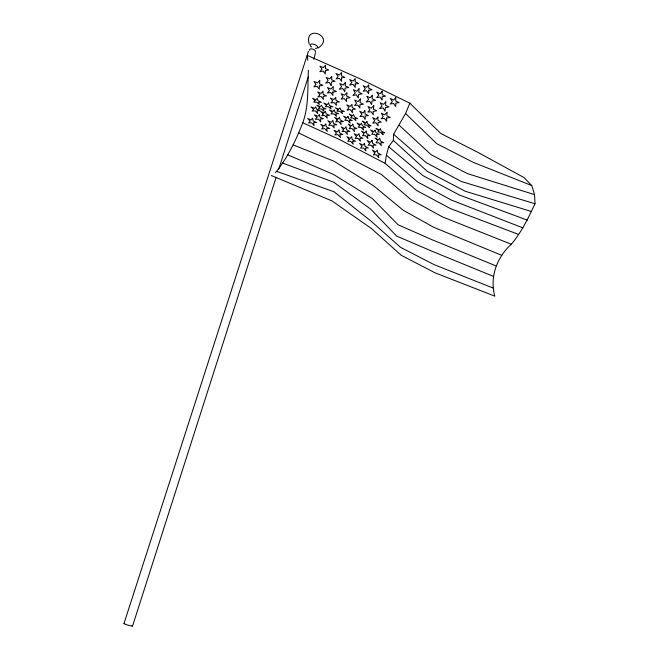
<?xml version="1.0" encoding="UTF-8"?>
<svg xmlns="http://www.w3.org/2000/svg" width="659" height="659" viewBox="0 0 659 659"><rect width="100%" height="100%" fill="white"/><g stroke="black" fill="none" stroke-linecap="round" stroke-linejoin="round"><path stroke-width="0.99" d="M308.404 70.249C307.539 87.812 308.89 105.934 302.778 122.763C295.949 140.416 287.382 158.069 275.495 172.658M271.384 175.525L331.963 200.904L371.421 228.525L401.216 255.28L434.948 272.768L494.818 296.171C489.464 277.233 496.944 257.183 511.31 244.25C521.582 232.141 528.287 217.931 535.026 203.755L534.564 194.636L531.755 185.566L523.913 177.51L477.305 152.04L440.764 133.489L409.849 103.199L359.6 78.61L307.316 55.372L307.745 60.323M518.468 234.365L450.418 208.59L416.562 190.467L385.136 163.383L386.405 155.211L388.653 146.718L393.349 140.392L393.588 134.255L405.565 113.496L409.849 103.199M315.447 52.761L313.89 59.285M331.131 85.431L329.236 82.424L325.645 83.141L328.075 80.505L326.197 77.4L329.582 78.874L331.815 76.395L331.675 79.788L335.069 81.271L331.461 81.988L331.049 85.415M132.583 625.984L275.932 177.922M278.757 169.099L308.239 76.938M123.974 623.571L308.494 51.171M347.169 109.954L349.006 107.788L346.832 104.806L350.135 106.453L351.972 104.287L352.178 107.483L355.473 109.155L352.301 109.46L352.441 112.73L350.341 109.649L347.277 109.962M318.198 47.942C335.785 36.369 303.535 23.518 309.228 44.194M313.89 125.251L311.633 122.78L308.569 122.953L310.125 121.132L307.687 118.463L311.089 120.004L312.654 118.167L313.19 120.959L316.592 122.508L313.527 122.681L314.046 125.284M535.026 203.755L461.251 181.464L426.134 162.608L393.588 134.255M530.94 211.374L465.213 191.234L427.18 171.299L393.349 140.392M534.564 194.636L467.511 173.63L431.208 154.783L399.14 125.218M277.134 171.513L334.088 191.81L370.778 220.905L400.631 247.413L434.289 264.704L493.303 288.14M527.34 220.155L459.282 194.965L422.88 175.533L388.653 146.718M282.472 162.987L333.915 182.312L370.663 209.117L396.57 236.029L431.414 250.988L493.525 276.409M522.933 227.89L451.596 200.147L417.847 182.131L386.405 155.211M531.755 185.566L473.228 162.345L436.711 143.678L405.565 113.496M511.31 244.25L442.535 216.918L411.167 199.768L381.536 174.561L337.886 151.941L298.659 132.945M293.214 144.906L333.94 161.2L373.488 185.723L403.127 210.188L433.655 227.256L501.804 255.354M495.889 265.841L431.596 239.547L398.036 224.744L372.417 198.59L333.454 174.413L287.695 154.824M302.778 122.763L338.71 139.164L385.136 163.383M311.641 47.02A3.954 1.804 20 0 1 311.402 44.054A3.954 1.804 20 0 1 317.119 46.048A3.954 1.804 20 0 1 315.356 48.321M132.088 625.622A4.473 0.445 15.6 0 1 128.653 625.342A4.473 0.445 15.6 0 1 124.172 623.505M309.837 50.323A3.073 1.392 20 0 1 312.547 49.071A3.073 1.392 20 0 1 315.233 51.847M355.226 84.039L355.226 87.392L353.109 84.41L349.674 85.003L351.799 82.564L349.682 79.582L353.109 81.057L355.234 78.61L355.234 81.963L358.644 83.454L355.226 84.039M341.543 77.951L341.535 81.296L339.434 78.33L336.024 78.923L338.141 76.493L336.049 73.528L339.443 74.986L341.617 72.523L341.551 75.892L344.962 77.358L341.543 77.951M345.407 82.523L345.258 85.95L348.669 87.441L345.052 88.149L344.739 91.692L342.82 88.586L339.212 89.286L341.634 86.659L339.739 83.545L343.15 85.027L345.407 82.523M395.771 97.614L395.754 101.025L399.156 102.582L395.738 103.142L395.713 106.56L393.629 103.479L390.21 104.04L392.336 101.585L390.26 98.512L393.654 100.069L395.771 97.614M382.212 91.222L382.187 94.616L385.573 96.165L382.171 96.725L382.146 100.127L380.07 97.062L376.676 97.623L378.793 95.176L376.726 92.12L380.103 93.66L382.212 91.222M368.686 90.349L368.653 93.735L366.593 90.687L363.216 91.247L365.325 88.808L363.266 85.769L366.626 87.301L368.727 84.871L368.702 88.248L372.071 89.789L368.686 90.349M359.007 88.767L358.817 92.235L362.153 93.809L358.603 94.451L358.257 98.034L356.412 94.847L352.862 95.481L355.267 92.87L353.389 89.715L356.758 91.263L359.007 88.767M385.795 101.848L385.622 105.333L389.008 106.931L385.408 107.565L385.029 111.19L383.192 107.952L379.584 108.603L382.031 105.967L380.169 102.763L383.538 104.353L385.795 101.848M372.36 95.283L372.178 98.768L375.539 100.349L371.964 100.984L371.618 104.583L369.757 101.379L366.19 102.013L368.612 99.402L366.758 96.206L370.111 97.787L372.36 95.283M325.299 71.658L325.266 74.039L323.215 71.048L319.804 71.658L321.979 69.187L319.977 66.18L323.33 67.655L325.521 65.175L325.406 68.569L328.767 70.043L325.332 70.661L325.299 71.658M346.469 98.323L346.609 101.552L344.344 98.677L341.041 99.138L343.042 96.824L341.123 93.718L344.542 95.209L346.972 92.59L346.659 96.132L350.094 97.631L346.469 98.323M319.294 85.999L319.318 89.262L317.127 86.403L313.857 86.873L315.916 84.525L314.046 81.436L317.407 82.91L319.829 80.283L319.491 83.825L322.869 85.299L319.294 85.999M332.836 92.136L332.902 95.398L330.686 92.515L327.399 92.985L329.434 90.654L327.531 87.556L330.925 89.039L333.339 86.428L333.026 89.962L336.436 91.444L332.836 92.136M360.432 98.99L360.078 102.573L363.414 104.163L359.839 104.806L359.929 108.084L357.763 105.11L354.567 105.498L356.511 103.216L354.682 100.02L358.018 101.593L360.432 98.99M373.801 105.547L373.414 109.172L376.767 110.77L373.167 111.412L373.258 114.715L371.066 111.725L367.862 112.104L369.823 109.814L368.002 106.585L371.346 108.183L373.801 105.547M386.578 118.052L386.66 121.38L384.452 118.381L381.231 118.76L383.217 116.445L381.38 113.208L384.741 114.814L387.22 112.17L386.825 115.803L390.202 117.417L386.578 118.052M374.987 130.202L373.884 131.627L370.547 129.914L373.085 132.624L371.717 134.321L374.625 134.329L377.08 137.138L376.421 134.337L379.279 134.395L375.943 132.681L374.987 130.202M361.445 123.282L360.341 124.675L357.03 122.978L359.542 125.663L358.249 127.269L361.099 127.327L363.603 130.045L362.862 127.368L365.712 127.426L362.392 125.729L361.445 123.282M347.903 116.503L346.889 117.772L343.594 116.083L346.082 118.752L344.781 120.342L347.623 120.408L350.118 123.085L349.377 120.449L352.227 120.506L348.924 118.818L347.903 116.503M379.699 138.168L378.315 139.897L374.996 138.151C381.602 141.356 371.594 143.415 378.933 142.764L381.347 145.647L380.778 142.723L383.695 142.723L380.367 140.977L379.699 138.168M352.829 124.164L351.511 125.795L348.224 124.073L350.646 126.858L349.138 128.678L352.104 128.62L354.46 131.479L353.949 128.662L356.832 128.587L353.537 126.858L352.829 124.164M366.264 131.1L364.872 132.821L361.569 131.092L364.007 133.892L362.499 135.729L365.481 135.672L367.854 138.547L367.318 135.63L370.226 135.639L366.915 133.901L366.264 131.1M334.179 110.037L333.034 111.429L329.516 110.02L332.276 112.351L330.933 113.966L333.899 113.883L336.527 116.379L335.736 113.834L338.701 113.752L335.209 112.302L334.179 110.037M374.847 153.012L373.365 154.824L376.355 154.799L378.793 157.699L378.2 154.791L381.19 154.766L377.838 152.995L377.253 150.079L375.77 151.899L372.426 150.128L374.847 153.012M337.251 119.971L335.678 121.849L338.792 121.618L341.14 124.452L340.629 121.577L343.471 121.627L340.176 119.938L339.418 117.327L338.083 118.958L334.615 117.467L337.251 119.971M313.305 109.682L312.16 111.066L315.2 110.852L317.687 113.455L317.061 110.778L320.027 110.704L316.6 109.221L315.686 106.898L314.475 108.315L310.99 106.906L313.635 109.295L313.305 109.682M372.055 140.474L370.547 142.303L367.22 140.548L369.617 143.431L368.117 145.252L371.108 145.211L373.513 148.102L372.953 145.186L375.943 145.137L372.607 143.382L372.055 140.474M364.435 143.333L362.936 145.145L359.616 143.382L362.013 146.257L360.531 148.061L363.504 148.044L365.926 150.927L365.35 148.028L368.332 148.003L364.995 146.232L364.435 143.333M323.223 113.9L321.707 115.712L324.78 115.506L327.292 118.118L326.675 115.391L329.64 115.309L326.189 113.818L325.398 111.28L324.055 112.895L320.612 111.412L323.223 113.9M356.568 136.586L355.053 138.406L358.035 138.365L360.424 141.232L359.88 138.332L362.862 138.291L359.55 136.537L359.023 133.629L357.507 135.457L354.196 133.711L356.568 136.586M349.262 139.535L347.763 141.339L350.736 141.306L353.125 144.181L352.573 141.29L355.547 141.265L352.227 139.51L351.684 136.627L350.184 138.423L346.881 136.668L349.262 139.535M380.309 128.892L379.337 130.045L375.992 128.316L378.744 130.754L377.78 131.891L380.441 132.261L383.2 134.708L382.088 132.492L384.749 132.863L381.396 131.125L380.309 128.892M343.603 129.774L342.07 131.594L345.052 131.545L347.408 134.411L346.889 131.512L349.871 131.454L346.576 129.716L346.074 126.825L344.542 128.645L341.263 126.907L343.603 129.774M338.965 130.004L337.392 131.866L333.956 130.301L336.436 133.011L334.879 134.856L337.976 134.691L340.406 137.476L339.871 134.601L342.828 134.568L339.525 132.838L338.965 130.004M377.887 117.071L375.992 119.32L372.706 117.582L374.749 120.778L372.747 123.151L376.017 122.755L378.068 125.96L378.044 122.516L381.314 122.129L378.027 120.391L377.887 117.071M364.872 110.737L363.035 112.903L359.723 111.231L361.882 114.262L359.913 116.594L363.142 116.231L365.177 119.353L365.16 115.992L368.397 115.622L365.086 113.941L364.872 110.737M325.76 124.065L324.195 125.918L320.776 124.362L323.239 127.047L321.683 128.884L324.763 128.711L327.226 131.413L326.666 128.604L329.739 128.431L326.312 126.874L325.76 124.065M330.283 123.48L328.66 125.391L331.782 125.169L334.212 127.912L333.709 125.029L336.831 124.806L333.396 123.249L332.902 120.383L331.279 122.294L327.861 120.745L330.283 123.48M366.89 121.66L365.77 122.986L362.499 121.198L365.135 123.727L364.163 124.856L366.816 125.226L369.551 127.665L368.455 125.457L371.116 125.836L367.796 124.09L366.89 121.66M331.082 102.812L334.121 102.639L336.461 105.391L336.139 102.359L339.418 101.914L335.983 100.44L335.736 97.334L333.866 99.534L330.439 98.067L332.713 100.893L331.082 102.812M316.864 117.434L315.241 119.337L318.346 119.114L320.752 121.841L320.266 118.974L323.38 118.752L319.953 117.228L319.36 114.493L317.827 116.305L314.384 114.806L316.864 117.434M328.594 103.01L327.284 104.542L323.857 103.068L326.551 105.374L325.398 106.667L328.273 106.725L331.065 108.916L330.044 106.758L332.91 106.816L329.418 105.424L328.594 103.01M351.733 116.594L350.629 117.87L353.315 118.192L355.984 120.655L354.995 118.373L357.705 118.661L354.443 116.882L353.553 114.468L352.425 115.786L349.171 114.007L351.733 116.594M338.075 109.954L336.938 111.256L339.813 111.313L342.573 113.603L341.593 111.346L344.41 111.486L340.95 110.004L339.912 107.845L338.775 109.147L335.274 107.755L338.075 109.954M319.574 107.458L318.338 108.859L321.262 108.867L323.923 111.239L323.067 108.867L325.991 108.875L322.498 107.466L321.551 105.226L320.34 106.593L316.855 105.193L319.574 107.458M319.837 94.781L317.918 96.931L321.197 96.543L323.404 99.402L323.223 96.313L326.518 95.926L323.132 94.385L323.009 91.239L321.048 93.43L317.679 91.889L319.837 94.781M315.068 100.728L313.75 102.145L316.658 102.227L319.368 104.427L318.478 102.236L321.427 102.236L318.017 100.736L317.276 98.323L315.916 99.814L312.514 98.315L315.068 100.728"/></g></svg>
